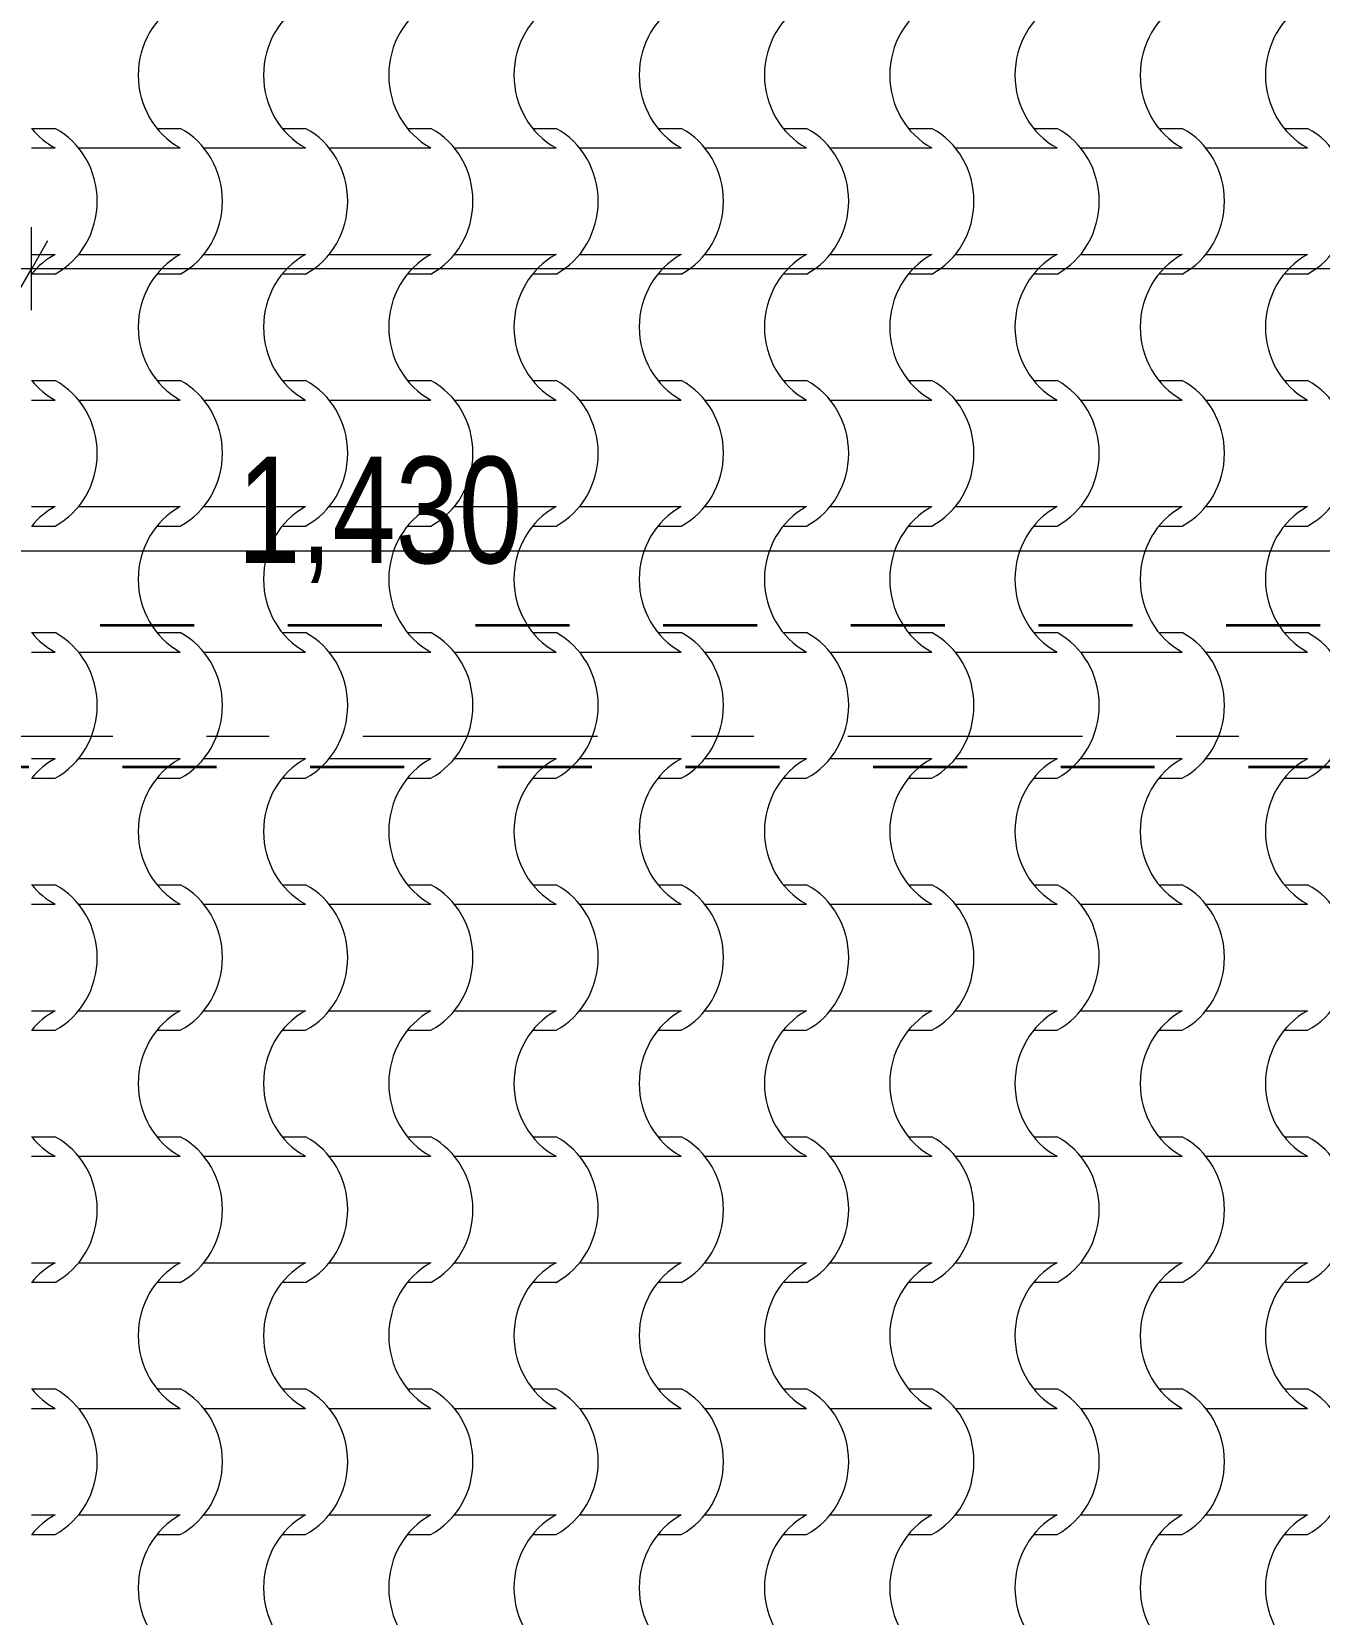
# Model space of a CAD drawing. Header units: millimetres. Extents: x -440 to 2671, y 0 to 297.
# Drawn here: x -231.82 to -202.77, y 140.17 to 175.9 of the extents above; entities that cross this region are included whole.
import ezdxf

# ---------------------------------------------------------------- set-up
doc = ezdxf.new("R2010")
doc.units = ezdxf.units.MM
doc.header["$MEASUREMENT"] = 0
doc.set_wipeout_variables(frame=1)
for name, pattern in [('- Двойно прекъснати линии', [10.936111, 5.291667, -2.116667, 1.411111, -2.116667]), ('- Прекъснати линия', [4.233333, 2.116667, -2.116667]), ('Wipeout_Contour', [1000, 0, -1000])]:
    doc.linetypes.add(name, pattern=pattern)
for name, color, linetype, lineweight, true_color in [('1', 7, 'Continuous', 13, 0x2b2b2b), ('65', 7, 'Continuous', 20, 0x4e4e4e), ('85', 7, 'Continuous', 20, 0x404040)]:
    doc.layers.add(name, color=color, linetype=linetype, lineweight=lineweight, true_color=true_color)
doc.layers.add('102', color=254, linetype='Continuous', lineweight=15)
doc.layers.add('41', color=7, linetype='Continuous', lineweight=35)
doc.styles.add('GENERATED_STYLE_6', font='GOTHIC.TTF')

# ---------------------------------------------------------------- blocks, each defined once
blk = doc.blocks.new('*X45')
at = {"layer": '102', "color": 254, "linetype": 'Continuous', "lineweight": 15}
for p, q in [((208.371, 173.711), (208.898, 173.711)), ((211.197, 173.711), (211.724, 173.711)), ((214.022, 173.711), (214.549, 173.711)), ((216.848, 173.711), (217.374, 173.711)), ((219.673, 173.711), (220.2, 173.711)), ((222.498, 173.711), (223.025, 173.711)), ((225.324, 173.711), (225.851, 173.711)), ((228.149, 173.711), (228.676, 173.711)), ((230.975, 173.711), (231.501, 173.711)), ((233.8, 173.711), (234.327, 173.711)), ((236.625, 173.711), (237.152, 173.711)), ((208.371, 173.271), (208.898, 173.271)), ((209.432, 173.271), (210.578, 173.271)), ((210.578, 173.271), (211.724, 173.271)), ((212.257, 173.271), (213.403, 173.271)), ((213.403, 173.271), (214.549, 173.271)), ((215.083, 173.271), (216.229, 173.271)), ((216.229, 173.271), (217.374, 173.271)), ((217.908, 173.271), (219.054, 173.271)), ((219.054, 173.271), (220.2, 173.271)), ((220.734, 173.271), (221.879, 173.271)), ((221.879, 173.271), (223.025, 173.271)), ((223.559, 173.271), (224.705, 173.271)), ((224.705, 173.271), (225.851, 173.271)), ((226.384, 173.271), (227.53, 173.271)), ((227.53, 173.271), (228.676, 173.271)), ((229.21, 173.271), (230.356, 173.271)), ((230.356, 173.271), (231.501, 173.271)), ((232.035, 173.271), (233.181, 173.271)), ((233.181, 173.271), (234.327, 173.271)), ((234.86, 173.271), (236.006, 173.271)), ((236.006, 173.271), (237.152, 173.271)), ((208.371, 170.866), (208.898, 170.866)), ((209.432, 170.866), (210.578, 170.866)), ((210.578, 170.866), (211.724, 170.866)), ((212.257, 170.866), (213.403, 170.866)), ((213.403, 170.866), (214.549, 170.866)), ((215.083, 170.866), (216.229, 170.866)), ((216.229, 170.866), (217.374, 170.866)), ((217.908, 170.866), (219.054, 170.866)), ((219.054, 170.866), (220.2, 170.866)), ((220.734, 170.866), (221.879, 170.866)), ((221.879, 170.866), (223.025, 170.866)), ((223.559, 170.866), (224.705, 170.866)), ((224.705, 170.866), (225.851, 170.866)), ((226.384, 170.866), (227.53, 170.866)), ((227.53, 170.866), (228.676, 170.866)), ((229.21, 170.866), (230.356, 170.866)), ((230.356, 170.866), (231.501, 170.866)), ((232.035, 170.866), (233.181, 170.866)), ((233.181, 170.866), (234.327, 170.866)), ((234.86, 170.866), (236.006, 170.866)), ((236.006, 170.866), (237.152, 170.866)), ((208.371, 170.426), (208.898, 170.426)), ((211.197, 170.426), (211.724, 170.426)), ((214.022, 170.426), (214.549, 170.426)), ((216.848, 170.426), (217.374, 170.426)), ((219.673, 170.426), (220.2, 170.426)), ((222.498, 170.426), (223.025, 170.426)), ((225.324, 170.426), (225.851, 170.426)), ((228.149, 170.426), (228.676, 170.426)), ((230.975, 170.426), (231.501, 170.426)), ((233.8, 170.426), (234.327, 170.426)), ((236.625, 170.426), (237.152, 170.426)), ((208.371, 168.021), (208.898, 168.021)), ((211.197, 168.021), (211.724, 168.021)), ((214.022, 168.021), (214.549, 168.021)), ((216.848, 168.021), (217.374, 168.021)), ((219.673, 168.021), (220.2, 168.021)), ((222.498, 168.021), (223.025, 168.021)), ((225.324, 168.021), (225.851, 168.021)), ((228.149, 168.021), (228.676, 168.021)), ((230.975, 168.021), (231.501, 168.021)), ((233.8, 168.021), (234.327, 168.021)), ((236.625, 168.021), (237.152, 168.021)), ((208.371, 167.581), (208.898, 167.581)), ((209.432, 167.581), (210.578, 167.581)), ((210.578, 167.581), (211.724, 167.581)), ((212.257, 167.581), (213.403, 167.581)), ((213.403, 167.581), (214.549, 167.581)), ((215.083, 167.581), (216.229, 167.581)), ((216.229, 167.581), (217.374, 167.581)), ((217.908, 167.581), (219.054, 167.581)), ((219.054, 167.581), (220.2, 167.581)), ((220.734, 167.581), (221.879, 167.581)), ((221.879, 167.581), (223.025, 167.581)), ((223.559, 167.581), (224.705, 167.581)), ((224.705, 167.581), (225.851, 167.581)), ((226.384, 167.581), (227.53, 167.581)), ((227.53, 167.581), (228.676, 167.581)), ((229.21, 167.581), (230.356, 167.581)), ((230.356, 167.581), (231.501, 167.581)), ((232.035, 167.581), (233.181, 167.581)), ((233.181, 167.581), (234.327, 167.581)), ((234.86, 167.581), (236.006, 167.581)), ((236.006, 167.581), (237.152, 167.581)), ((208.371, 165.176), (208.898, 165.176)), ((209.432, 165.176), (210.578, 165.176)), ((210.578, 165.176), (211.724, 165.176)), ((212.257, 165.176), (213.403, 165.176)), ((213.403, 165.176), (214.549, 165.176)), ((215.083, 165.176), (216.229, 165.176)), ((216.229, 165.176), (217.374, 165.176)), ((217.908, 165.176), (219.054, 165.176)), ((219.054, 165.176), (220.2, 165.176)), ((220.734, 165.176), (221.879, 165.176)), ((221.879, 165.176), (223.025, 165.176)), ((223.559, 165.176), (224.705, 165.176)), ((224.705, 165.176), (225.851, 165.176)), ((226.384, 165.176), (227.53, 165.176)), ((227.53, 165.176), (228.676, 165.176)), ((229.21, 165.176), (230.356, 165.176)), ((230.356, 165.176), (231.501, 165.176)), ((232.035, 165.176), (233.181, 165.176)), ((233.181, 165.176), (234.327, 165.176)), ((234.86, 165.176), (236.006, 165.176)), ((236.006, 165.176), (237.152, 165.176)), ((208.371, 164.736), (208.898, 164.736)), ((211.197, 164.736), (211.724, 164.736)), ((214.022, 164.736), (214.549, 164.736)), ((216.848, 164.736), (217.374, 164.736)), ((219.673, 164.736), (220.2, 164.736)), ((222.498, 164.736), (223.025, 164.736)), ((225.324, 164.736), (225.851, 164.736)), ((228.149, 164.736), (228.676, 164.736)), ((230.975, 164.736), (231.501, 164.736)), ((233.8, 164.736), (234.327, 164.736)), ((236.625, 164.736), (237.152, 164.736)), ((208.371, 162.332), (208.898, 162.332)), ((211.197, 162.332), (211.724, 162.332)), ((214.022, 162.332), (214.549, 162.332)), ((216.848, 162.332), (217.374, 162.332)), ((219.673, 162.332), (220.2, 162.332)), ((222.498, 162.332), (223.025, 162.332)), ((225.324, 162.332), (225.851, 162.332)), ((228.149, 162.332), (228.676, 162.332)), ((230.975, 162.332), (231.501, 162.332)), ((233.8, 162.332), (234.327, 162.332)), ((236.625, 162.332), (237.152, 162.332)), ((208.371, 161.892), (208.898, 161.892)), ((209.432, 161.892), (210.578, 161.892)), ((210.578, 161.892), (211.724, 161.892)), ((212.257, 161.892), (213.403, 161.892)), ((213.403, 161.892), (214.549, 161.892)), ((215.083, 161.892), (216.229, 161.892)), ((216.229, 161.892), (217.374, 161.892)), ((217.908, 161.892), (219.054, 161.892)), ((219.054, 161.892), (220.2, 161.892)), ((220.734, 161.892), (221.879, 161.892)), ((221.879, 161.892), (223.025, 161.892)), ((223.559, 161.892), (224.705, 161.892)), ((224.705, 161.892), (225.851, 161.892)), ((226.384, 161.892), (227.53, 161.892)), ((227.53, 161.892), (228.676, 161.892)), ((229.21, 161.892), (230.356, 161.892)), ((230.356, 161.892), (231.501, 161.892)), ((232.035, 161.892), (233.181, 161.892)), ((233.181, 161.892), (234.327, 161.892)), ((234.86, 161.892), (236.006, 161.892)), ((236.006, 161.892), (237.152, 161.892)), ((208.371, 159.487), (208.898, 159.487)), ((209.432, 159.487), (210.578, 159.487)), ((210.578, 159.487), (211.724, 159.487)), ((212.257, 159.487), (213.403, 159.487)), ((213.403, 159.487), (214.549, 159.487)), ((215.083, 159.487), (216.229, 159.487)), ((216.229, 159.487), (217.374, 159.487)), ((217.908, 159.487), (219.054, 159.487)), ((219.054, 159.487), (220.2, 159.487)), ((220.734, 159.487), (221.879, 159.487)), ((221.879, 159.487), (223.025, 159.487)), ((223.559, 159.487), (224.705, 159.487)), ((224.705, 159.487), (225.851, 159.487)), ((226.384, 159.487), (227.53, 159.487)), ((227.53, 159.487), (228.676, 159.487)), ((229.21, 159.487), (230.356, 159.487)), ((230.356, 159.487), (231.501, 159.487)), ((232.035, 159.487), (233.181, 159.487)), ((233.181, 159.487), (234.327, 159.487)), ((234.86, 159.487), (236.006, 159.487)), ((236.006, 159.487), (237.152, 159.487)), ((208.371, 159.047), (208.898, 159.047)), ((211.197, 159.047), (211.724, 159.047)), ((214.022, 159.047), (214.549, 159.047)), ((216.848, 159.047), (217.374, 159.047)), ((219.673, 159.047), (220.2, 159.047)), ((222.498, 159.047), (223.025, 159.047)), ((225.324, 159.047), (225.851, 159.047)), ((228.149, 159.047), (228.676, 159.047)), ((230.975, 159.047), (231.501, 159.047)), ((233.8, 159.047), (234.327, 159.047)), ((236.625, 159.047), (237.152, 159.047)), ((208.371, 156.642), (208.898, 156.642)), ((211.197, 156.642), (211.724, 156.642)), ((214.022, 156.642), (214.549, 156.642)), ((216.848, 156.642), (217.374, 156.642)), ((219.673, 156.642), (220.2, 156.642)), ((222.498, 156.642), (223.025, 156.642)), ((225.324, 156.642), (225.851, 156.642)), ((228.149, 156.642), (228.676, 156.642)), ((230.975, 156.642), (231.501, 156.642)), ((233.8, 156.642), (234.327, 156.642)), ((236.625, 156.642), (237.152, 156.642)), ((208.371, 156.202), (208.898, 156.202)), ((209.432, 156.202), (210.578, 156.202)), ((210.578, 156.202), (211.724, 156.202)), ((212.257, 156.202), (213.403, 156.202)), ((213.403, 156.202), (214.549, 156.202)), ((215.083, 156.202), (216.229, 156.202)), ((216.229, 156.202), (217.374, 156.202)), ((217.908, 156.202), (219.054, 156.202)), ((219.054, 156.202), (220.2, 156.202)), ((220.734, 156.202), (221.879, 156.202)), ((221.879, 156.202), (223.025, 156.202)), ((223.559, 156.202), (224.705, 156.202)), ((224.705, 156.202), (225.851, 156.202)), ((226.384, 156.202), (227.53, 156.202)), ((227.53, 156.202), (228.676, 156.202)), ((229.21, 156.202), (230.356, 156.202)), ((230.356, 156.202), (231.501, 156.202)), ((232.035, 156.202), (233.181, 156.202)), ((233.181, 156.202), (234.327, 156.202)), ((234.86, 156.202), (236.006, 156.202)), ((236.006, 156.202), (237.152, 156.202)), ((208.371, 153.797), (208.898, 153.797)), ((209.432, 153.797), (210.578, 153.797)), ((210.578, 153.797), (211.724, 153.797)), ((212.257, 153.797), (213.403, 153.797)), ((213.403, 153.797), (214.549, 153.797)), ((215.083, 153.797), (216.229, 153.797)), ((216.229, 153.797), (217.374, 153.797)), ((217.908, 153.797), (219.054, 153.797)), ((219.054, 153.797), (220.2, 153.797)), ((220.734, 153.797), (221.879, 153.797)), ((221.879, 153.797), (223.025, 153.797)), ((223.559, 153.797), (224.705, 153.797)), ((224.705, 153.797), (225.851, 153.797)), ((226.384, 153.797), (227.53, 153.797)), ((227.53, 153.797), (228.676, 153.797)), ((229.21, 153.797), (230.356, 153.797)), ((230.356, 153.797), (231.501, 153.797)), ((232.035, 153.797), (233.181, 153.797)), ((233.181, 153.797), (234.327, 153.797)), ((234.86, 153.797), (236.006, 153.797)), ((236.006, 153.797), (237.152, 153.797)), ((208.371, 153.357), (208.898, 153.357)), ((211.197, 153.357), (211.724, 153.357)), ((214.022, 153.357), (214.549, 153.357)), ((216.848, 153.357), (217.374, 153.357)), ((219.673, 153.357), (220.2, 153.357)), ((222.498, 153.357), (223.025, 153.357)), ((225.324, 153.357), (225.851, 153.357)), ((228.149, 153.357), (228.676, 153.357)), ((230.975, 153.357), (231.501, 153.357)), ((233.8, 153.357), (234.327, 153.357)), ((236.625, 153.357), (237.152, 153.357)), ((208.371, 150.952), (208.898, 150.952)), ((211.197, 150.952), (211.724, 150.952)), ((214.022, 150.952), (214.549, 150.952)), ((216.848, 150.952), (217.374, 150.952)), ((219.673, 150.952), (220.2, 150.952)), ((222.498, 150.952), (223.025, 150.952)), ((225.324, 150.952), (225.851, 150.952)), ((228.149, 150.952), (228.676, 150.952)), ((230.975, 150.952), (231.501, 150.952)), ((233.8, 150.952), (234.327, 150.952)), ((236.625, 150.952), (237.152, 150.952)), ((208.371, 150.512), (208.898, 150.512)), ((209.432, 150.512), (210.578, 150.512)), ((210.578, 150.512), (211.724, 150.512)), ((212.257, 150.512), (213.403, 150.512)), ((213.403, 150.512), (214.549, 150.512)), ((215.083, 150.512), (216.229, 150.512)), ((216.229, 150.512), (217.374, 150.512)), ((217.908, 150.512), (219.054, 150.512)), ((219.054, 150.512), (220.2, 150.512)), ((220.734, 150.512), (221.879, 150.512)), ((221.879, 150.512), (223.025, 150.512)), ((223.559, 150.512), (224.705, 150.512)), ((224.705, 150.512), (225.851, 150.512)), ((226.384, 150.512), (227.53, 150.512)), ((227.53, 150.512), (228.676, 150.512)), ((229.21, 150.512), (230.356, 150.512)), ((230.356, 150.512), (231.501, 150.512)), ((232.035, 150.512), (233.181, 150.512)), ((233.181, 150.512), (234.327, 150.512)), ((234.86, 150.512), (236.006, 150.512)), ((236.006, 150.512), (237.152, 150.512)), ((208.371, 148.108), (208.898, 148.108)), ((209.432, 148.108), (210.578, 148.108)), ((210.578, 148.108), (211.724, 148.108)), ((212.257, 148.108), (213.403, 148.108)), ((213.403, 148.108), (214.549, 148.108)), ((215.083, 148.108), (216.229, 148.108)), ((216.229, 148.108), (217.374, 148.108)), ((217.908, 148.108), (219.054, 148.108)), ((219.054, 148.108), (220.2, 148.108)), ((220.734, 148.108), (221.879, 148.108)), ((221.879, 148.108), (223.025, 148.108)), ((223.559, 148.108), (224.705, 148.108)), ((224.705, 148.108), (225.851, 148.108)), ((226.384, 148.108), (227.53, 148.108)), ((227.53, 148.108), (228.676, 148.108)), ((229.21, 148.108), (230.356, 148.108)), ((230.356, 148.108), (231.501, 148.108)), ((232.035, 148.108), (233.181, 148.108)), ((233.181, 148.108), (234.327, 148.108)), ((234.86, 148.108), (236.006, 148.108)), ((236.006, 148.108), (237.152, 148.108)), ((208.371, 147.668), (208.898, 147.668)), ((211.197, 147.668), (211.724, 147.668)), ((214.022, 147.668), (214.549, 147.668)), ((216.848, 147.668), (217.374, 147.668)), ((219.673, 147.668), (220.2, 147.668)), ((222.498, 147.668), (223.025, 147.668)), ((225.324, 147.668), (225.851, 147.668)), ((228.149, 147.668), (228.676, 147.668)), ((230.975, 147.668), (231.501, 147.668)), ((233.8, 147.668), (234.327, 147.668)), ((236.625, 147.668), (237.152, 147.668)), ((208.371, 145.263), (208.898, 145.263)), ((211.197, 145.263), (211.724, 145.263)), ((214.022, 145.263), (214.549, 145.263)), ((216.848, 145.263), (217.374, 145.263)), ((219.673, 145.263), (220.2, 145.263)), ((222.498, 145.263), (223.025, 145.263)), ((225.324, 145.263), (225.851, 145.263)), ((228.149, 145.263), (228.676, 145.263)), ((230.975, 145.263), (231.501, 145.263)), ((233.8, 145.263), (234.327, 145.263)), ((236.625, 145.263), (237.152, 145.263)), ((208.371, 144.823), (208.898, 144.823)), ((209.432, 144.823), (210.578, 144.823)), ((210.578, 144.823), (211.724, 144.823)), ((212.257, 144.823), (213.403, 144.823)), ((213.403, 144.823), (214.549, 144.823)), ((215.083, 144.823), (216.229, 144.823)), ((216.229, 144.823), (217.374, 144.823)), ((217.908, 144.823), (219.054, 144.823)), ((219.054, 144.823), (220.2, 144.823)), ((220.734, 144.823), (221.879, 144.823)), ((221.879, 144.823), (223.025, 144.823)), ((223.559, 144.823), (224.705, 144.823)), ((224.705, 144.823), (225.851, 144.823)), ((226.384, 144.823), (227.53, 144.823)), ((227.53, 144.823), (228.676, 144.823)), ((229.21, 144.823), (230.356, 144.823)), ((230.356, 144.823), (231.501, 144.823)), ((232.035, 144.823), (233.181, 144.823)), ((233.181, 144.823), (234.327, 144.823)), ((234.86, 144.823), (236.006, 144.823)), ((236.006, 144.823), (237.152, 144.823)), ((208.371, 142.418), (208.898, 142.418)), ((209.432, 142.418), (210.578, 142.418)), ((210.578, 142.418), (211.724, 142.418)), ((212.257, 142.418), (213.403, 142.418)), ((213.403, 142.418), (214.549, 142.418)), ((215.083, 142.418), (216.229, 142.418)), ((216.229, 142.418), (217.374, 142.418)), ((217.908, 142.418), (219.054, 142.418)), ((219.054, 142.418), (220.2, 142.418)), ((220.734, 142.418), (221.879, 142.418)), ((221.879, 142.418), (223.025, 142.418)), ((223.559, 142.418), (224.705, 142.418)), ((224.705, 142.418), (225.851, 142.418)), ((226.384, 142.418), (227.53, 142.418)), ((227.53, 142.418), (228.676, 142.418)), ((229.21, 142.418), (230.356, 142.418)), ((230.356, 142.418), (231.501, 142.418)), ((232.035, 142.418), (233.181, 142.418)), ((233.181, 142.418), (234.327, 142.418)), ((234.86, 142.418), (236.006, 142.418)), ((236.006, 142.418), (237.152, 142.418)), ((208.371, 141.978), (208.898, 141.978)), ((211.197, 141.978), (211.724, 141.978)), ((214.022, 141.978), (214.549, 141.978)), ((216.848, 141.978), (217.374, 141.978)), ((219.673, 141.978), (220.2, 141.978)), ((222.498, 141.978), (223.025, 141.978)), ((225.324, 141.978), (225.851, 141.978)), ((228.149, 141.978), (228.676, 141.978)), ((230.975, 141.978), (231.501, 141.978)), ((233.8, 141.978), (234.327, 141.978)), ((236.625, 141.978), (237.152, 141.978))]:
    blk.add_line(p, q, dxfattribs=at)
for centre, major_axis, start_param, end_param in [((212.512, 174.908), (0, 1.849), 0.471039, 1.56782), ((215.338, 174.908), (0, 1.849), 0.471039, 1.56782), ((218.163, 174.908), (0, 1.849), 0.471039, 1.56782), ((220.988, 174.908), (0, 1.849), 0.471039, 1.56782), ((223.814, 174.908), (0, 1.849), 0.471039, 1.56782), ((226.639, 174.908), (0, 1.849), 0.471039, 1.56782), ((229.465, 174.908), (0, 1.849), 0.471039, 1.56782), ((232.29, 174.908), (0, 1.849), 0.471039, 1.56782), ((235.115, 174.908), (0, 1.849), 0.471039, 1.56782), ((237.941, 174.908), (0, 1.849), 0.471039, 1.56782), ((212.512, 174.919), (0, 1.849), 1.573772, 2.670554), ((215.338, 174.919), (0, 1.849), 1.573772, 2.670554), ((218.163, 174.919), (0, 1.849), 1.573772, 2.670554), ((220.988, 174.919), (0, 1.849), 1.573772, 2.670554), ((223.814, 174.919), (0, 1.849), 1.573772, 2.670554), ((226.639, 174.919), (0, 1.849), 1.573772, 2.670554), ((229.465, 174.919), (0, 1.849), 1.573772, 2.670554), ((232.29, 174.919), (0, 1.849), 1.573772, 2.670554), ((235.115, 174.919), (0, 1.849), 1.573772, 2.670554), ((237.941, 174.919), (0, 1.849), 1.573772, 2.670554), ((209.687, 174.919), (0, 1.849), 2.282843, 2.670554), ((208.122, 172.068), (0, 1.839), 3.607672, 5.817106), ((210.947, 172.068), (0, 1.839), 3.607672, 5.817106), ((213.773, 172.068), (0, 1.839), 3.607672, 5.817106), ((216.598, 172.068), (0, 1.839), 3.607672, 5.817106), ((219.423, 172.068), (0, 1.839), 3.607672, 5.817106), ((222.249, 172.068), (0, 1.839), 3.607672, 5.817106), ((225.074, 172.068), (0, 1.839), 3.607672, 5.817106), ((227.9, 172.068), (0, 1.839), 3.607672, 5.817106), ((230.725, 172.068), (0, 1.839), 3.607672, 5.817106), ((233.55, 172.068), (0, 1.839), 3.607672, 5.817106), ((236.376, 172.068), (0, 1.839), 3.607672, 5.817106), ((209.687, 169.218), (0, 1.849), 0.471039, 0.858749), ((212.512, 169.218), (0, 1.849), 0.471039, 1.56782), ((215.338, 169.218), (0, 1.849), 0.471039, 1.56782), ((218.163, 169.218), (0, 1.849), 0.471039, 1.56782), ((220.988, 169.218), (0, 1.849), 0.471039, 1.56782), ((223.814, 169.218), (0, 1.849), 0.471039, 1.56782), ((226.639, 169.218), (0, 1.849), 0.471039, 1.56782), ((229.465, 169.218), (0, 1.849), 0.471039, 1.56782), ((232.29, 169.218), (0, 1.849), 0.471039, 1.56782), ((235.115, 169.218), (0, 1.849), 0.471039, 1.56782), ((237.941, 169.218), (0, 1.849), 0.471039, 1.56782), ((212.512, 169.229), (0, 1.849), 1.573772, 2.670554), ((215.338, 169.229), (0, 1.849), 1.573772, 2.670554), ((218.163, 169.229), (0, 1.849), 1.573772, 2.670554), ((220.988, 169.229), (0, 1.849), 1.573772, 2.670554), ((223.814, 169.229), (0, 1.849), 1.573772, 2.670554), ((226.639, 169.229), (0, 1.849), 1.573772, 2.670554), ((229.465, 169.229), (0, 1.849), 1.573772, 2.670554), ((232.29, 169.229), (0, 1.849), 1.573772, 2.670554), ((235.115, 169.229), (0, 1.849), 1.573772, 2.670554), ((237.941, 169.229), (0, 1.849), 1.573772, 2.670554), ((209.687, 169.229), (0, 1.849), 2.282843, 2.670554), ((208.122, 166.379), (0, 1.839), 3.607672, 5.817106), ((210.947, 166.379), (0, 1.839), 3.607672, 5.817106), ((213.773, 166.379), (0, 1.839), 3.607672, 5.817106), ((216.598, 166.379), (0, 1.839), 3.607672, 5.817106), ((219.423, 166.379), (0, 1.839), 3.607672, 5.817106), ((222.249, 166.379), (0, 1.839), 3.607672, 5.817106), ((225.074, 166.379), (0, 1.839), 3.607672, 5.817106), ((227.9, 166.379), (0, 1.839), 3.607672, 5.817106), ((230.725, 166.379), (0, 1.839), 3.607672, 5.817106), ((233.55, 166.379), (0, 1.839), 3.607672, 5.817106), ((236.376, 166.379), (0, 1.839), 3.607672, 5.817106), ((209.687, 163.529), (0, 1.849), 0.471039, 0.858749), ((212.512, 163.529), (0, 1.849), 0.471039, 1.56782), ((215.338, 163.529), (0, 1.849), 0.471039, 1.56782), ((218.163, 163.529), (0, 1.849), 0.471039, 1.56782), ((220.988, 163.529), (0, 1.849), 0.471039, 1.56782), ((223.814, 163.529), (0, 1.849), 0.471039, 1.56782), ((226.639, 163.529), (0, 1.849), 0.471039, 1.56782), ((229.465, 163.529), (0, 1.849), 0.471039, 1.56782), ((232.29, 163.529), (0, 1.849), 0.471039, 1.56782), ((235.115, 163.529), (0, 1.849), 0.471039, 1.56782), ((237.941, 163.529), (0, 1.849), 0.471039, 1.56782), ((212.512, 163.54), (0, 1.849), 1.573772, 2.670554), ((215.338, 163.54), (0, 1.849), 1.573772, 2.670554), ((218.163, 163.54), (0, 1.849), 1.573772, 2.670554), ((220.988, 163.54), (0, 1.849), 1.573772, 2.670554), ((223.814, 163.54), (0, 1.849), 1.573772, 2.670554), ((226.639, 163.54), (0, 1.849), 1.573772, 2.670554), ((229.465, 163.54), (0, 1.849), 1.573772, 2.670554), ((232.29, 163.54), (0, 1.849), 1.573772, 2.670554), ((235.115, 163.54), (0, 1.849), 1.573772, 2.670554), ((237.941, 163.54), (0, 1.849), 1.573772, 2.670554), ((209.687, 163.54), (0, 1.849), 2.282843, 2.670554), ((208.122, 160.689), (0, 1.839), 3.607672, 5.817106), ((210.947, 160.689), (0, 1.839), 3.607672, 5.817106), ((213.773, 160.689), (0, 1.839), 3.607672, 5.817106), ((216.598, 160.689), (0, 1.839), 3.607672, 5.817106), ((219.423, 160.689), (0, 1.839), 3.607672, 5.817106), ((222.249, 160.689), (0, 1.839), 3.607672, 5.817106), ((225.074, 160.689), (0, 1.839), 3.607672, 5.817106), ((227.9, 160.689), (0, 1.839), 3.607672, 5.817106), ((230.725, 160.689), (0, 1.839), 3.607672, 5.817106), ((233.55, 160.689), (0, 1.839), 3.607672, 5.817106), ((236.376, 160.689), (0, 1.839), 3.607672, 5.817106), ((209.687, 157.839), (0, 1.849), 0.471039, 0.858749), ((212.512, 157.839), (0, 1.849), 0.471039, 1.56782), ((215.338, 157.839), (0, 1.849), 0.471039, 1.56782), ((218.163, 157.839), (0, 1.849), 0.471039, 1.56782), ((220.988, 157.839), (0, 1.849), 0.471039, 1.56782), ((223.814, 157.839), (0, 1.849), 0.471039, 1.56782), ((226.639, 157.839), (0, 1.849), 0.471039, 1.56782), ((229.465, 157.839), (0, 1.849), 0.471039, 1.56782), ((232.29, 157.839), (0, 1.849), 0.471039, 1.56782), ((235.115, 157.839), (0, 1.849), 0.471039, 1.56782), ((237.941, 157.839), (0, 1.849), 0.471039, 1.56782), ((212.512, 157.85), (0, 1.849), 1.573772, 2.670554), ((215.338, 157.85), (0, 1.849), 1.573772, 2.670554), ((218.163, 157.85), (0, 1.849), 1.573772, 2.670554), ((220.988, 157.85), (0, 1.849), 1.573772, 2.670554), ((223.814, 157.85), (0, 1.849), 1.573772, 2.670554), ((226.639, 157.85), (0, 1.849), 1.573772, 2.670554), ((229.465, 157.85), (0, 1.849), 1.573772, 2.670554), ((232.29, 157.85), (0, 1.849), 1.573772, 2.670554), ((235.115, 157.85), (0, 1.849), 1.573772, 2.670554), ((237.941, 157.85), (0, 1.849), 1.573772, 2.670554), ((209.687, 157.85), (0, 1.849), 2.282843, 2.670554), ((208.122, 155), (0, 1.839), 3.607672, 5.817106), ((210.947, 155), (0, 1.839), 3.607672, 5.817106), ((213.773, 155), (0, 1.839), 3.607672, 5.817106), ((216.598, 155), (0, 1.839), 3.607672, 5.817106), ((219.423, 155), (0, 1.839), 3.607672, 5.817106), ((222.249, 155), (0, 1.839), 3.607672, 5.817106), ((225.074, 155), (0, 1.839), 3.607672, 5.817106), ((227.9, 155), (0, 1.839), 3.607672, 5.817106), ((230.725, 155), (0, 1.839), 3.607672, 5.817106), ((233.55, 155), (0, 1.839), 3.607672, 5.817106), ((236.376, 155), (0, 1.839), 3.607672, 5.817106), ((209.687, 152.149), (0, 1.849), 0.471039, 0.858749), ((212.512, 152.149), (0, 1.849), 0.471039, 1.56782), ((215.338, 152.149), (0, 1.849), 0.471039, 1.56782), ((218.163, 152.149), (0, 1.849), 0.471039, 1.56782), ((220.988, 152.149), (0, 1.849), 0.471039, 1.56782), ((223.814, 152.149), (0, 1.849), 0.471039, 1.56782), ((226.639, 152.149), (0, 1.849), 0.471039, 1.56782), ((229.465, 152.149), (0, 1.849), 0.471039, 1.56782), ((232.29, 152.149), (0, 1.849), 0.471039, 1.56782), ((235.115, 152.149), (0, 1.849), 0.471039, 1.56782), ((237.941, 152.149), (0, 1.849), 0.471039, 1.56782), ((212.512, 152.16), (0, 1.849), 1.573772, 2.670554), ((215.338, 152.16), (0, 1.849), 1.573772, 2.670554), ((218.163, 152.16), (0, 1.849), 1.573772, 2.670554), ((220.988, 152.16), (0, 1.849), 1.573772, 2.670554), ((223.814, 152.16), (0, 1.849), 1.573772, 2.670554), ((226.639, 152.16), (0, 1.849), 1.573772, 2.670554), ((229.465, 152.16), (0, 1.849), 1.573772, 2.670554), ((232.29, 152.16), (0, 1.849), 1.573772, 2.670554), ((235.115, 152.16), (0, 1.849), 1.573772, 2.670554), ((237.941, 152.16), (0, 1.849), 1.573772, 2.670554), ((209.687, 152.16), (0, 1.849), 2.282843, 2.670554), ((208.122, 149.31), (0, 1.839), 3.607672, 5.817106), ((210.947, 149.31), (0, 1.839), 3.607672, 5.817106), ((213.773, 149.31), (0, 1.839), 3.607672, 5.817106), ((216.598, 149.31), (0, 1.839), 3.607672, 5.817106), ((219.423, 149.31), (0, 1.839), 3.607672, 5.817106), ((222.249, 149.31), (0, 1.839), 3.607672, 5.817106), ((225.074, 149.31), (0, 1.839), 3.607672, 5.817106), ((227.9, 149.31), (0, 1.839), 3.607672, 5.817106), ((230.725, 149.31), (0, 1.839), 3.607672, 5.817106), ((233.55, 149.31), (0, 1.839), 3.607672, 5.817106), ((236.376, 149.31), (0, 1.839), 3.607672, 5.817106), ((209.687, 146.46), (0, 1.849), 0.471039, 0.858749), ((212.512, 146.46), (0, 1.849), 0.471039, 1.56782), ((215.338, 146.46), (0, 1.849), 0.471039, 1.56782), ((218.163, 146.46), (0, 1.849), 0.471039, 1.56782), ((220.988, 146.46), (0, 1.849), 0.471039, 1.56782), ((223.814, 146.46), (0, 1.849), 0.471039, 1.56782), ((226.639, 146.46), (0, 1.849), 0.471039, 1.56782), ((229.465, 146.46), (0, 1.849), 0.471039, 1.56782), ((232.29, 146.46), (0, 1.849), 0.471039, 1.56782), ((235.115, 146.46), (0, 1.849), 0.471039, 1.56782), ((237.941, 146.46), (0, 1.849), 0.471039, 1.56782), ((212.512, 146.471), (0, 1.849), 1.573772, 2.670554), ((215.338, 146.471), (0, 1.849), 1.573772, 2.670554), ((218.163, 146.471), (0, 1.849), 1.573772, 2.670554), ((220.988, 146.471), (0, 1.849), 1.573772, 2.670554), ((223.814, 146.471), (0, 1.849), 1.573772, 2.670554), ((226.639, 146.471), (0, 1.849), 1.573772, 2.670554), ((229.465, 146.471), (0, 1.849), 1.573772, 2.670554), ((232.29, 146.471), (0, 1.849), 1.573772, 2.670554), ((235.115, 146.471), (0, 1.849), 1.573772, 2.670554), ((237.941, 146.471), (0, 1.849), 1.573772, 2.670554), ((209.687, 146.471), (0, 1.849), 2.282843, 2.670554), ((208.122, 143.62), (0, 1.839), 3.607672, 5.817106), ((210.947, 143.62), (0, 1.839), 3.607672, 5.817106), ((213.773, 143.62), (0, 1.839), 3.607672, 5.817106), ((216.598, 143.62), (0, 1.839), 3.607672, 5.817106), ((219.423, 143.62), (0, 1.839), 3.607672, 5.817106), ((222.249, 143.62), (0, 1.839), 3.607672, 5.817106), ((225.074, 143.62), (0, 1.839), 3.607672, 5.817106), ((227.9, 143.62), (0, 1.839), 3.607672, 5.817106), ((230.725, 143.62), (0, 1.839), 3.607672, 5.817106), ((233.55, 143.62), (0, 1.839), 3.607672, 5.817106), ((236.376, 143.62), (0, 1.839), 3.607672, 5.817106), ((209.687, 140.77), (0, 1.849), 0.471039, 0.858749), ((212.512, 140.77), (0, 1.849), 0.471039, 1.56782), ((215.338, 140.77), (0, 1.849), 0.471039, 1.56782), ((218.163, 140.77), (0, 1.849), 0.471039, 1.56782), ((220.988, 140.77), (0, 1.849), 0.471039, 1.56782), ((223.814, 140.77), (0, 1.849), 0.471039, 1.56782), ((226.639, 140.77), (0, 1.849), 0.471039, 1.56782), ((229.465, 140.77), (0, 1.849), 0.471039, 1.56782), ((232.29, 140.77), (0, 1.849), 0.471039, 1.56782), ((235.115, 140.77), (0, 1.849), 0.471039, 1.56782), ((237.941, 140.77), (0, 1.849), 0.471039, 1.56782), ((212.512, 140.781), (0, 1.849), 1.573772, 2.670554), ((215.338, 140.781), (0, 1.849), 1.573772, 2.670554), ((218.163, 140.781), (0, 1.849), 1.573772, 2.670554), ((220.988, 140.781), (0, 1.849), 1.573772, 2.670554), ((223.814, 140.781), (0, 1.849), 1.573772, 2.670554), ((226.639, 140.781), (0, 1.849), 1.573772, 2.670554), ((229.465, 140.781), (0, 1.849), 1.573772, 2.670554), ((232.29, 140.781), (0, 1.849), 1.573772, 2.670554), ((235.115, 140.781), (0, 1.849), 1.573772, 2.670554), ((237.941, 140.781), (0, 1.849), 1.573772, 2.670554)]:
    blk.add_ellipse(centre, major_axis=major_axis, ratio=0.939693, start_param=start_param, end_param=end_param, dxfattribs=at)

msp = doc.modelspace()

# ---------------------------------------------------------------- wipeouts: each hides what was drawn before it
at = {"color": 254, "linetype": 'Wipeout_Contour', "lineweight": 0, "ltscale": 1886.276001}
msp.add_wipeout([(-96.817, 234.498), (-231.817, 234.498), (-231.817, 111.498), (-216.817, 96.498), (-96.817, 96.498), (-165.817, 165.498)], dxfattribs=at)

# ---------------------------------------------------------------- next in the draw order: linework, layer by layer
at = {"layer": '1', "linetype": '- Двойно прекъснати линии', "lineweight": 13}
msp.add_line((-366.512, 159.998), (-72.802, 159.998), dxfattribs=at)
at = {"layer": '41', "color": 7, "linetype": '- Прекъснати линия', "lineweight": 35, "flags": 128}
for points in [[(-253.935, 101.498), (-253.935, 162.498), (-121.817, 162.498)], [(-121.817, 159.298), (-250.735, 159.298), (-250.735, 159.998), (-250.735, 101.498)]]:
    msp.add_lwpolyline(points, dxfattribs=at)
at = {"layer": '85', "linetype": 'Continuous', "lineweight": 20}
for p, q in [((-231.817, 169.609), (-231.817, 171.484)), ((-231.456, 171.172), (-232.178, 169.922)), ((-366.817, 170.547), (-231.817, 170.547)), ((-231.817, 170.547), (-165.817, 170.547)), ((-366.817, 164.175), (-80.817, 164.175))]:
    msp.add_line(p, q, dxfattribs=at)

# ---------------------------------------------------------------- next in the draw order: block references
at = {"layer": '65', "color": 251, "linetype": 'Continuous', "lineweight": 20, "true_color": 0x4e4e4e}
msp.add_blockref('*X45', (-440.188, 0), dxfattribs=at)

# ---------------------------------------------------------------- next in the draw order: texts
at = {"layer": '1', "linetype": 'Continuous', "lineweight": 13, "insert": (-227.178, 163.453), "char_height": 2.4, "attachment_point": 7, "style": 'GENERATED_STYLE_6'}
msp.add_mtext('\\A1;{\\W0.800000x;\\pql;\\fCentury Gothic|b0|i0|c0|p34;1,430}', dxfattribs=at)

doc.saveas('drawing.dxf')
